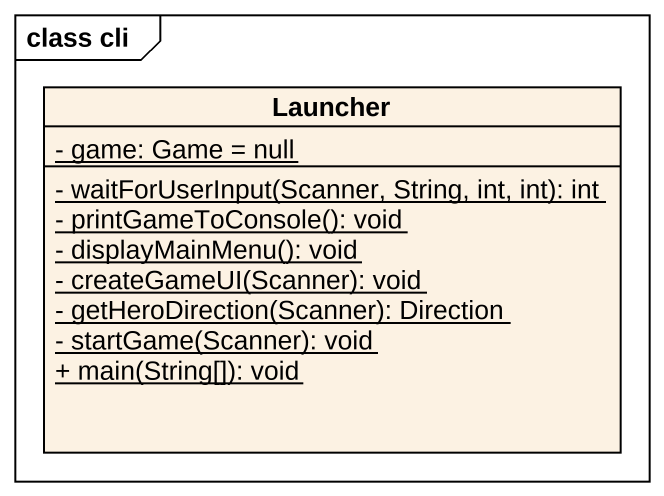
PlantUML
@startuml
mainframe class cli
hide circle
hide empty members
skinparam classAttributeIconSize 0
class Launcher {
  {static} - game: Game = null
  {static} - waitForUserInput(Scanner, String, int, int): int
  {static} - printGameToConsole(): void
  {static} - displayMainMenu(): void
  {static} - createGameUI(Scanner): void
  {static} - getHeroDirection(Scanner): Direction
  {static} - startGame(Scanner): void
  {static} + main(String[]): void
}
@enduml
